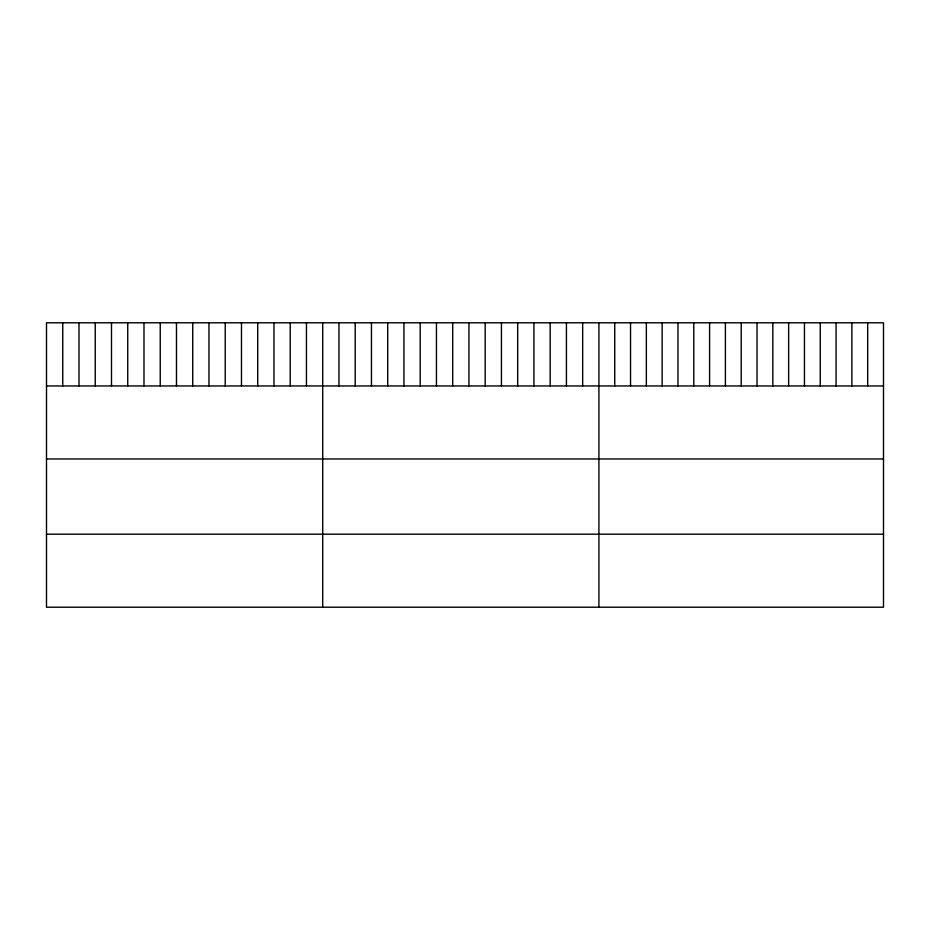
<?xml version="1.0" encoding="UTF-8"?>
<svg xmlns="http://www.w3.org/2000/svg" width="930" height="930" viewBox="0 0 930 930"><rect width="100%" height="100%" fill="white"/><g stroke="black" fill="none" stroke-linecap="round" stroke-linejoin="round"><path stroke-width="1.4" d="M883.5 385.95L883.5 607.209L46.5 607.209L46.5 322.791L883.5 322.791L883.5 385.95L46.5 385.95M46.5 458.967L883.5 458.967M46.5 534.192L883.5 534.192M867.69 322.791L867.69 385.95M851.88 322.791L851.88 385.95M836.07 322.791L836.07 385.95M820.26 322.791L820.26 385.95M804.45 322.791L804.45 385.95M788.64 322.791L788.64 385.95M772.83 322.791L772.83 385.95M757.02 322.791L757.02 385.95M741.21 322.791L741.21 385.95M725.4 322.791L725.4 385.95M709.59 322.791L709.59 385.95M693.78 322.791L693.78 385.95M677.97 322.791L677.97 385.95M662.16 322.791L662.16 385.95M646.35 322.791L646.35 385.95M630.54 322.791L630.54 385.95M614.73 322.791L614.73 385.95M598.92 322.791L598.92 607.209M582.668 322.791L582.668 385.95M566.428 322.791L566.428 385.95M550.176 322.791L550.176 385.95M533.925 322.791L533.925 385.95M517.685 322.791L517.685 385.95M501.433 322.791L501.433 385.95M485.181 322.791L485.181 385.95M468.941 322.791L468.941 385.95M452.689 322.791L452.689 385.95M436.449 322.791L436.449 385.95M420.197 322.791L420.197 385.95M403.946 322.791L403.946 385.95M387.705 322.791L387.705 385.95M371.454 322.791L371.454 385.95M355.202 322.791L355.202 385.95M338.962 322.791L338.962 385.95M322.71 322.791L322.71 607.209M306.458 322.791L306.458 385.95M290.218 322.791L290.218 385.95M273.966 322.791L273.966 385.95M257.715 322.791L257.715 385.95M241.475 322.791L241.475 385.95M225.223 322.791L225.223 385.95M208.971 322.791L208.971 385.95M192.731 322.791L192.731 385.95M176.479 322.791L176.479 385.95M160.239 322.791L160.239 385.95M143.987 322.791L143.987 385.95M127.736 322.791L127.736 385.95M111.495 322.791L111.495 385.95M95.244 322.791L95.244 385.95M78.992 322.791L78.992 385.95M62.752 322.791L62.752 385.95"/></g></svg>
